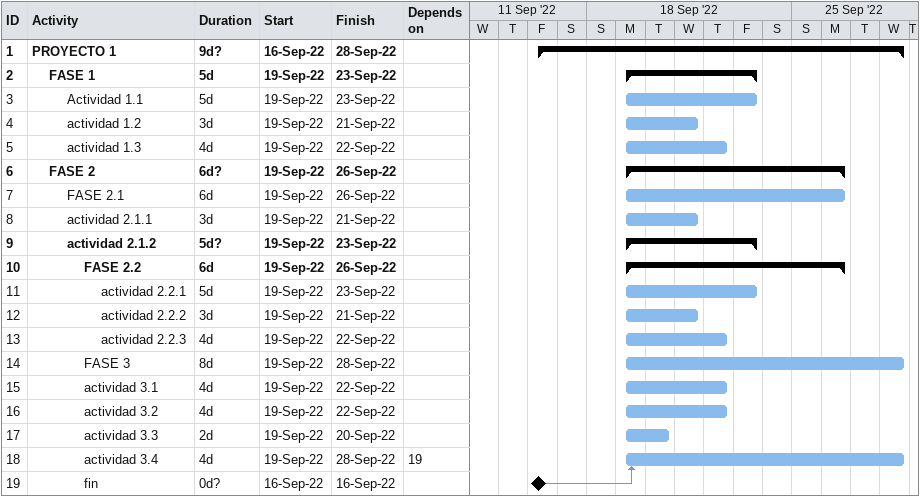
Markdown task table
| ID | Level | Task | Duration | Start | Finish | Predecessors |
|---|---|---|---|---|---|---|
| 1 | 1 | **PROYECTO 1** | 9d? | 2022-09-16 | 2022-09-28 |  |
| 2 | 2 | **FASE 1** | 5d | 2022-09-19 | 2022-09-23 |  |
| 3 | 3 | Actividad 1.1 | 5d | 2022-09-19 | 2022-09-23 |  |
| 4 | 3 | actividad 1.2 | 3d | 2022-09-19 | 2022-09-21 |  |
| 5 | 3 | actividad 1.3 | 4d | 2022-09-19 | 2022-09-22 |  |
| 6 | 2 | **FASE 2** | 6d? | 2022-09-19 | 2022-09-26 |  |
| 7 | 3 | FASE 2.1 | 6d | 2022-09-19 | 2022-09-26 |  |
| 8 | 3 | actividad 2.1.1 | 3d | 2022-09-19 | 2022-09-21 |  |
| 9 | 3 | **actividad 2.1.2** | 5d? | 2022-09-19 | 2022-09-23 |  |
| 10 | 4 | **FASE 2.2** | 6d | 2022-09-19 | 2022-09-26 |  |
| 11 | 5 | actividad 2.2.1 | 5d | 2022-09-19 | 2022-09-23 |  |
| 12 | 5 | actividad 2.2.2 | 3d | 2022-09-19 | 2022-09-21 |  |
| 13 | 5 | actividad 2.2.3 | 4d | 2022-09-19 | 2022-09-22 |  |
| 14 | 4 | FASE 3 | 8d | 2022-09-19 | 2022-09-28 |  |
| 15 | 4 | actividad 3.1 | 4d | 2022-09-19 | 2022-09-22 |  |
| 16 | 4 | actividad 3.2 | 4d | 2022-09-19 | 2022-09-22 |  |
| 17 | 4 | actividad 3.3 | 2d | 2022-09-19 | 2022-09-20 |  |
| 18 | 4 | actividad 3.4 | 4d | 2022-09-19 | 2022-09-28 | 19 |
| 19 | 4 | fin | 0d? | 2022-09-16 | 2022-09-16 |  |
